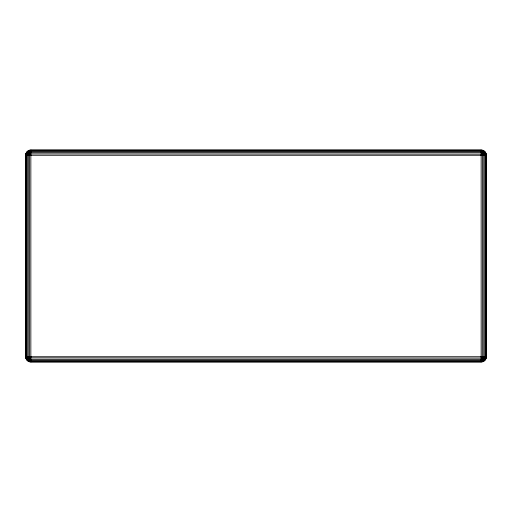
<?xml version="1.0" encoding="UTF-8"?>
<svg xmlns="http://www.w3.org/2000/svg" width="512" height="512" viewBox="0 0 512 512"><rect width="100%" height="100%" fill="white"/><g stroke="black" fill="none" stroke-linecap="round" stroke-linejoin="round"><path stroke-width="0.77" d="M25.6 155.27C25.581 152.461 28.045 149.997 30.854 150.016L481.146 150.016C483.955 149.997 486.419 152.461 486.4 155.27L486.4 356.73C486.419 359.539 483.955 362.003 481.146 361.984L30.854 361.984C28.045 362.003 25.581 359.539 25.6 356.73L25.6 155.27L486.4 155.27M29.491 361.805L30.854 356.73L25.779 358.093M482.509 150.195L481.146 155.27L486.221 153.907M28.224 361.28L30.854 356.73L26.304 359.36M485.696 152.64L481.146 155.27L483.776 150.72M27.136 360.448L30.854 356.73M481.146 155.27L484.864 151.552M25.6 356.73L486.4 356.73M29.491 150.195L30.854 155.27L25.779 153.907M482.509 361.805L481.146 356.73L486.221 358.093M483.776 361.28L481.146 356.73L485.696 359.36M26.304 152.64L30.854 155.27L28.224 150.72M481.146 356.73L484.864 360.448M27.136 151.552L30.854 155.27M481.146 150.016L481.146 361.984M30.854 150.016L30.854 361.984M25.952 153.958L25.779 356.73C25.76 359.45 28.134 361.824 30.854 361.805L481.146 361.805C483.866 361.824 486.24 359.45 486.221 356.73L486.221 155.27C486.24 152.55 483.866 150.176 481.146 150.195L30.854 150.195C28.608 150.208 26.547 151.795 25.952 153.958M26.458 154.093L26.304 356.73L26.912 359.008L28.576 360.672L30.854 361.28L481.146 361.28L483.424 360.672L485.088 359.008L485.696 356.73L485.696 155.27L485.088 152.992L483.424 151.328L481.146 150.72L30.854 150.72L28.576 151.328L26.458 154.093M27.264 154.31L27.136 356.73L27.635 358.586L28.998 359.949L30.854 360.448L481.146 360.448L483.002 359.949L484.365 358.586L484.864 356.73L484.864 155.27L484.365 153.414L483.002 152.051L481.146 151.552L30.854 151.552L28.998 152.051L27.264 154.31M28.314 154.592L28.224 356.73L28.576 358.042L29.542 359.008L30.854 359.36L481.146 359.36L482.458 359.008L483.424 358.042L483.776 356.73L483.776 155.27L483.424 153.958L482.458 152.992L481.146 152.64L30.854 152.64L28.998 153.414L28.314 154.592M29.542 154.918L29.491 356.73L30.176 357.907L481.146 358.093L482.323 357.408L482.509 155.27L481.824 154.093L30.854 153.907L29.542 154.918"/></g></svg>
